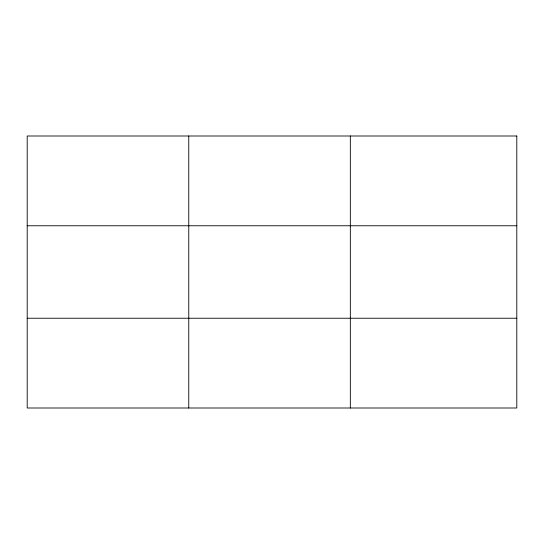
<?xml version="1.0" encoding="UTF-8"?>
<svg xmlns="http://www.w3.org/2000/svg" width="544" height="544" viewBox="0 0 544 544"><rect width="100%" height="100%" fill="white"/><g stroke="black" fill="none" stroke-linecap="round" stroke-linejoin="round"><path stroke-width="0.82" d="M188.768 408L188.768 136M350.336 408L350.336 136M27.2 225.76L516.8 225.76M27.2 318.24L516.8 318.24M516.8 136L27.2 136L27.2 408L516.8 408L516.8 136"/></g></svg>
